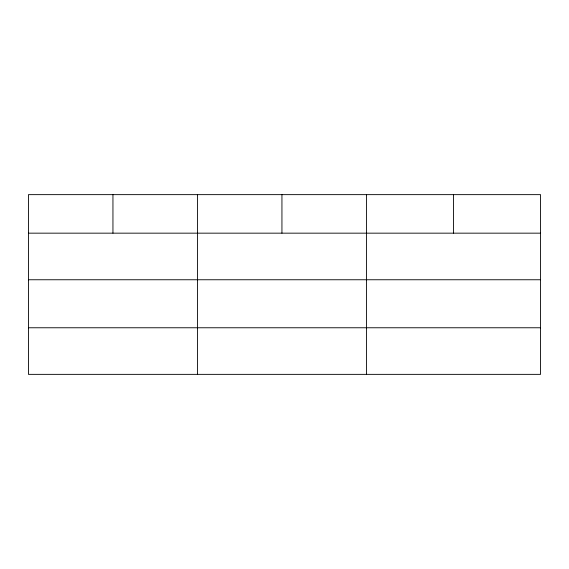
<?xml version="1.0" encoding="UTF-8"?>
<svg xmlns="http://www.w3.org/2000/svg" width="569" height="569" viewBox="0 0 569 569"><rect width="100%" height="100%" fill="white"/><g stroke="black" fill="none" stroke-linecap="round" stroke-linejoin="round"><path stroke-width="0.85" d="M540.55 279.756L540.55 194.641L28.45 194.641L28.45 374.359L540.55 374.359L540.55 279.756L28.45 279.756M28.45 233.162L540.55 233.162M28.45 327.765L540.55 327.765M453.493 194.641L453.493 233.162M366.436 194.641L366.436 374.359M281.94 194.641L281.94 233.162M197.443 194.641L197.443 374.359M112.947 194.641L112.947 233.162"/></g></svg>
